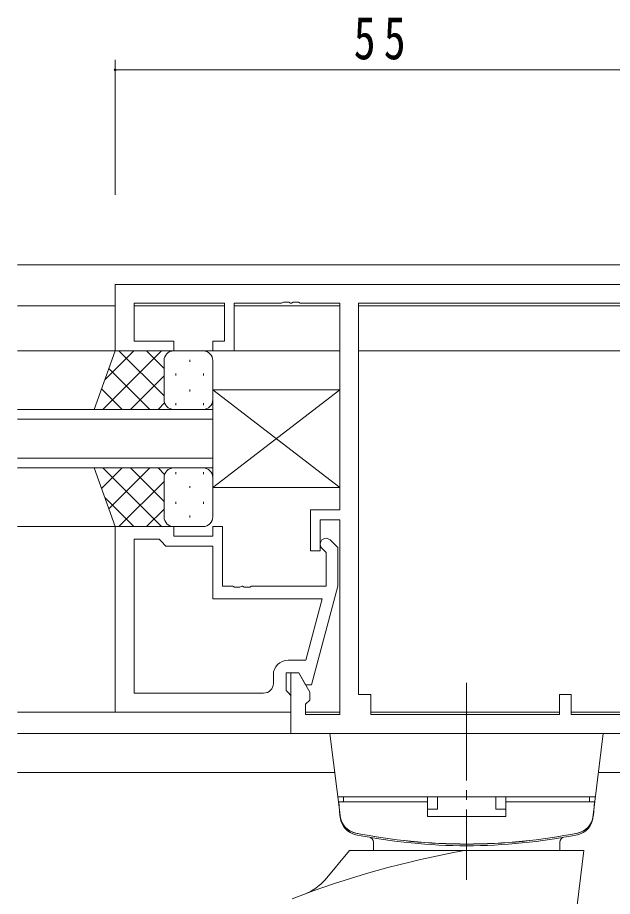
# Model space of a CAD drawing. Units: millimetres on the paper. Extents: x -397 to 397, y -282 to 282.
# Drawn here: x 201.1 to 262, y 54.2 to 144.2 of the extents above; entities that cross this region are included whole.
import ezdxf

# ---------------------------------------------------------------- set-up
doc = ezdxf.new("R2010")
doc.units = ezdxf.units.MM
doc.linetypes.add('USER2', pattern=[13, 10, -1, 1, -1])
for name, color, linetype, lineweight in [('0-3_YKK_11', 7, 'Continuous', 18), ('0-4_YKK_12', 2, 'Continuous', 18), ('0-6_YKK_13', 4, 'Continuous', 18), ('0-7_YKK_D', 6, 'Continuous', 18)]:
    doc.layers.add(name, color=color, linetype=linetype, lineweight=lineweight)
doc.styles.add('ＭＳ ゴシック', font='')
doc.styles.get('ＭＳ ゴシック').set_extended_font_data('MS Gothic')

msp = doc.modelspace()

# ---------------------------------------------------------------- linework, layer by layer
at = {"layer": '0-3_YKK_11'}
for p, q in [((211.092, 116.902), (211.092, 110.102)), ((266.092, 116.902), (211.092, 116.902)), ((213.022, 111.102), (213.022, 114.972)), ((213.022, 114.972), (222.292, 114.972)), ((230.05, 114.972), (234.092, 114.972)), ((234.092, 114.972), (234.092, 93.802)), ((266.162, 114.972), (236.022, 114.972)), ((236.022, 114.972), (236.022, 74.902)), ((217.092, 111.102), (213.022, 111.102)), ((217.092, 110.102), (217.092, 111.102)), ((211.092, 110.102), (217.092, 110.102)), ((234.092, 92.802), (234.092, 72.832)), ((211.092, 92.102), (217.092, 92.102)), ((211.092, 73.102), (211.092, 92.102)), ((213.022, 90.802), (213.022, 75.032)), ((213.022, 90.802), (213.022, 75.032)), ((221.092, 90.102), (216.292, 90.102)), ((221.092, 84.702), (221.092, 90.102)), ((225.05, 86.002), (232.692, 86.002)), ((233.892, 86.005), (231.185, 75.902)), ((232.3, 84.702), (221.092, 84.702)), ((230.612, 78.402), (232.3, 84.702)), ((228.792, 78.402), (230.612, 78.402)), ((227.292, 76.032), (227.292, 76.902)), ((229.892, 77.102), (229.092, 77.102)), ((229.092, 77.102), (229.092, 70.902)), ((231.022, 75.145), (229.892, 77.102)), ((230.585, 75.902), (229.892, 77.102)), ((231.185, 75.902), (230.585, 75.902)), ((213.022, 75.032), (226.292, 75.032)), ((256.592, 72.832), (256.592, 74.902)), ((256.592, 74.902), (257.792, 74.902)), ((229.092, 73.102), (211.092, 73.102)), ((237.292, 72.832), (256.592, 72.832)), ((229.092, 70.902), (272.592, 70.902))]:
    msp.add_line(p, q, dxfattribs=at)
for points in [[(222.292, 114.972), (222.292, 111.102), (221.092, 111.102), (221.092, 110.102), (223.292, 110.102), (223.292, 114.972), (228.134, 114.972), (228.317, 115.092), (228.867, 115.092), (229.05, 114.972), (229.134, 114.972), (229.317, 115.092), (229.867, 115.092), (230.05, 114.972)], [(234.092, 93.802), (231.092, 93.802), (231.092, 89.602), (232.092, 89.602), (232.092, 92.802), (234.092, 92.802)], [(217.092, 92.102), (217.092, 91.102), (221.092, 91.102), (221.092, 92.102), (222.092, 92.102), (222.092, 86.002), (223.134, 86.002), (223.317, 85.882), (223.867, 85.882), (224.05, 86.002), (224.134, 86.002), (224.317, 85.882), (224.867, 85.882), (225.05, 86.002)], [(216.292, 90.102), (215.792, 90.602), (215.592, 90.802), (213.022, 90.802)], [(233.116, 90.726), (233.892, 89.951), (233.892, 86.005)], [(232.692, 86.002), (232.692, 89.454), (232.268, 89.878)], [(229.892, 77.102), (228.592, 77.102), (228.592, 75.302), (228.792, 75.102), (229.092, 74.802), (229.092, 73.102)], [(234.092, 72.832), (230.592, 72.832), (230.592, 73.902), (231.022, 74.332), (231.022, 75.145)], [(236.022, 74.902), (237.292, 74.902), (237.292, 72.832)], [(257.792, 74.902), (257.792, 72.832), (266.162, 72.832)]]:
    msp.add_lwpolyline(points, dxfattribs=at)
for centre, radius, start, end in [((232.692, 90.302), 0.6, 44.99999, 225.00001), ((228.792, 76.902), 1.5, 90.00001, 179.99999), ((226.292, 76.032), 1, 270.00001, 359.99999)]:
    msp.add_arc(centre, radius, start, end, dxfattribs=at)
at = {"layer": '0-4_YKK_12'}
for p, q in [((264.892, 118.902), (201.092, 118.902)), ((211.092, 114.702), (201.092, 114.702)), ((213.023, 114.702), (222.29, 114.702)), ((223.293, 114.702), (234.09, 114.702)), ((236.023, 114.702), (266.16, 114.702)), ((234.092, 110.102), (201.092, 110.102)), ((236.022, 110.102), (266.162, 110.102)), ((221.093, 104.102), (201.092, 104.102)), ((221.093, 98.102), (221.093, 104.102)), ((201.092, 103.102), (221.093, 103.102)), ((221.093, 99.102), (201.092, 99.102)), ((201.092, 98.102), (221.093, 98.102)), ((211.092, 92.102), (201.092, 92.102)), ((211.092, 73.102), (201.092, 73.102)), ((230.593, 73.102), (234.09, 73.102)), ((237.293, 73.102), (256.59, 73.102)), ((257.793, 73.102), (266.16, 73.102)), ((229.392, 70.902), (201.092, 70.902)), ((233.583, 66.902), (201.092, 66.902)), ((260.601, 66.902), (264.892, 66.902))]:
    msp.add_line(p, q, dxfattribs=at)
at = {"layer": '0-6_YKK_13'}
for p, q in [((208.949, 104.102), (211.092, 110.102)), ((215.824, 110.102), (209.824, 104.102)), ((212.995, 110.102), (210.034, 107.141)), ((211.092, 110.102), (217.092, 110.102)), ((216.092, 105.482), (211.472, 110.102)), ((216.092, 108.31), (214.3, 110.102)), ((220.092, 110.102), (217.092, 110.102)), ((216.092, 109.102), (216.092, 105.502)), ((218.728, 109.182), (218.728, 108.982)), ((221.092, 105.102), (221.092, 109.102)), ((214.643, 104.102), (210.447, 108.298)), ((216.092, 108.702), (216.092, 105.102)), ((216.092, 107.542), (212.652, 104.102)), ((217.313, 107.767), (217.313, 107.567)), ((220.143, 107.767), (220.143, 107.567)), ((211.815, 104.102), (209.703, 106.214)), ((218.728, 106.152), (218.728, 105.952)), ((221.092, 106.102), (234.092, 106.102)), ((221.092, 106.102), (234.092, 106.102)), ((221.092, 96.102), (234.092, 106.102)), ((221.092, 106.102), (234.092, 96.102)), ((221.092, 106.102), (221.092, 96.102)), ((221.092, 96.102), (234.092, 106.102)), ((221.092, 106.102), (234.092, 96.102)), ((221.092, 106.102), (221.092, 96.102)), ((234.092, 106.102), (234.092, 96.102)), ((234.092, 106.102), (234.092, 96.102)), ((216.148, 104.77), (215.48, 104.102)), ((217.313, 104.737), (217.313, 104.537)), ((220.143, 104.737), (220.143, 104.537)), ((217.092, 104.102), (208.949, 104.102)), ((217.092, 104.102), (220.092, 104.102)), ((208.949, 98.102), (217.092, 98.102)), ((208.949, 98.102), (211.092, 92.102)), ((211.815, 98.102), (209.703, 95.99)), ((215.824, 92.102), (209.824, 98.102)), ((214.643, 98.102), (210.447, 93.906)), ((216.092, 94.662), (212.652, 98.102)), ((216.149, 97.434), (215.48, 98.102)), ((217.092, 98.102), (220.092, 98.102)), ((217.313, 97.467), (217.313, 97.667)), ((220.143, 97.467), (220.143, 97.667)), ((216.092, 96.722), (211.472, 92.102)), ((216.092, 93.502), (216.092, 97.102)), ((216.092, 93.102), (216.092, 96.702)), ((221.092, 97.102), (221.092, 93.102)), ((218.728, 96.052), (218.728, 96.252)), ((234.092, 96.102), (221.092, 96.102)), ((234.092, 96.102), (221.092, 96.102)), ((212.995, 92.102), (210.034, 95.063)), ((217.313, 94.437), (217.313, 94.637)), ((220.143, 94.437), (220.143, 94.637)), ((216.092, 93.894), (214.3, 92.102)), ((218.728, 93.022), (218.728, 93.222)), ((211.092, 92.102), (217.092, 92.102)), ((220.092, 92.102), (217.092, 92.102)), ((234.155, 62.244), (233.092, 70.902)), ((261.092, 70.902), (233.092, 70.902)), ((260.029, 62.244), (261.092, 70.902)), ((260.294, 64.402), (233.89, 64.402)), ((234.492, 64.402), (243.092, 64.402)), ((234.492, 64.402), (234.492, 63.902)), ((243.092, 62.402), (243.092, 64.402)), ((244.092, 64.402), (244.092, 63.135)), ((250.092, 64.402), (250.092, 63.135)), ((251.092, 62.402), (251.092, 64.402)), ((259.692, 64.402), (251.092, 64.402)), ((259.692, 64.402), (259.692, 63.902)), ((233.992, 63.902), (243.092, 63.902)), ((233.992, 63.902), (234.116, 62.486)), ((243.092, 63.135), (244.092, 63.135)), ((251.092, 63.135), (250.092, 63.135)), ((260.192, 63.902), (251.092, 63.902)), ((260.192, 63.902), (260.068, 62.486)), ((251.092, 62.402), (243.092, 62.402)), ((237.557, 58.902), (237.542, 59.784)), ((256.627, 58.902), (256.642, 59.784)), ((232.592, 55.924), (235.092, 58.902))]:
    msp.add_line(p, q, dxfattribs=at)
at = {"layer": '0-6_YKK_13', "linetype": 'USER2'}
msp.add_line((247.092, 76.102), (247.092, 55.902), dxfattribs=at)
at = {"layer": '0-6_YKK_13'}
msp.add_lwpolyline([(256.793, 40.176), (259.092, 58.902), (235.092, 58.902)], dxfattribs=at)
for centre, radius, start, end in [((217.092, 109.102), 1, 90, 180), ((217.092, 109.102), 1, 90, 180), ((220.092, 109.102), 1, 360, 90), ((217.092, 105.102), 1, 180, 270), ((217.092, 105.102), 1, 180, 270), ((220.092, 105.102), 1, 270, 360), ((217.092, 97.102), 1, 90, 180), ((217.092, 97.102), 1, 90, 180), ((220.092, 97.102), 1, 360, 90), ((217.092, 93.102), 1, 180, 270), ((217.092, 93.102), 1, 180, 270), ((220.092, 93.102), 1, 270, 360), ((236.108, 62.66), 2, 185, 258.64775), ((236.118, 62.666), 2, 187, 258.65826), ((236.14, 62.487), 2, 187, 258.68116), ((258.044, 62.487), 2, 281.31884, 353), ((258.065, 62.666), 2, 281.34174, 353), ((258.075, 62.66), 2, 281.35225, 355), ((247.092, 117.368), 57.8, 258.64775, 281.35225), ((247.092, 117.376), 57.8, 258.65884, 281.34174), ((247.092, 117.202), 57.8, 258.68116, 281.31884), ((237.042, 59.775), 0.5, 1, 80.07331), ((257.142, 59.775), 0.5, 99.92669, 179), ((263.792, -35.598), 96.004, 100.15586, 111.10054), ((228.762, 59.138), 5, 290.29251, 320)]:
    msp.add_arc(centre, radius, start, end, dxfattribs=at)
at = {"layer": '0-7_YKK_D'}
for p, q in [((211.092, 126.102), (211.092, 139.902)), ((266.092, 138.902), (211.092, 138.902))]:
    msp.add_line(p, q, dxfattribs=at)
for start, end in [(0, 180), (180, 0)]:
    msp.add_arc((211.092, 138.902), 0.106, start, end, dxfattribs=at)

# ---------------------------------------------------------------- texts
at = {"layer": '0-7_YKK_D', "color": 7, "insert": (235.522, 139.902), "char_height": 4.399, "attachment_point": 7, "style": 'ＭＳ ゴシック'}
msp.add_mtext('\\T1.37;\\W0.75;55', dxfattribs=at)

doc.saveas('drawing.dxf')
